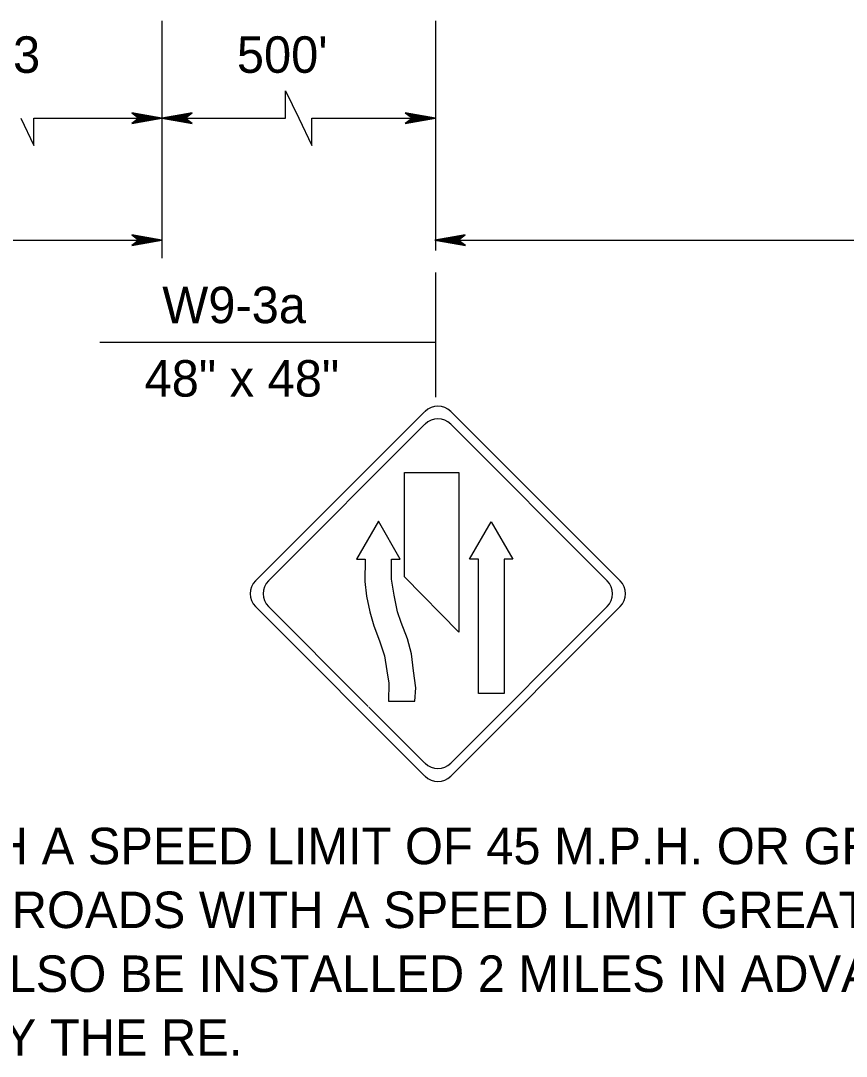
# Model space of a CAD drawing. Extents: x 499945 to 500993, y 499985 to 500645.
# Drawn here: x 500417.1 to 500507.6, y 500299.1 to 500412.7 of the extents above; entities that cross this region are included whole.
import ezdxf

# ---------------------------------------------------------------- set-up
doc = ezdxf.new("R2010")
doc.units = 0
for name, color, linetype in [('1', 7, 'Continuous'), ('24', 7, 'Continuous'), ('5', 7, 'Continuous'), ('56', 7, 'Continuous'), ('60', 7, 'Continuous')]:
    doc.layers.add(name, color=color, linetype=linetype)

msp = doc.modelspace()

# ---------------------------------------------------------------- linework, layer by layer
at = {"layer": '1'}
for p, q in [((500432.58, 500412.65), (500432.58, 500386.61)), ((500462.56, 500412.65), (500462.56, 500387.45)), ((500446.13, 500401.97), (500446.13, 500404.97)), ((500446.13, 500404.97), (500447.57, 500401.97)), ((500417.09, 500401.97), (500418.53, 500398.97)), ((500418.53, 500398.97), (500418.53, 500401.97)), ((500418.53, 500401.97), (500432.58, 500401.97)), ((500432.58, 500401.97), (500446.13, 500401.97)), ((500447.57, 500401.97), (500449.01, 500398.97)), ((500449.01, 500398.97), (500449.01, 500401.97)), ((500449.01, 500401.97), (500462.56, 500401.97)), ((500387.56, 500388.61), (500432.58, 500388.61)), ((500462.56, 500388.61), (500492.53, 500388.61)), ((500492.53, 500388.61), (500534.03, 500388.61)), ((500462.56, 500385.04), (500462.56, 500371.4)), ((500425.75, 500377.42), (500462.56, 500377.42))]:
    msp.add_line(p, q, dxfattribs=at)
at = {"layer": '24'}
for points in [[(500432.58, 500401.97), (500429.26, 500402.56), (500430.05, 500401.97), (500429.27, 500401.39), (500432.58, 500401.97), (500432.36, 500401.96), (500429.35, 500402.52), (500430.11, 500401.96), (500429.41, 500401.44), (500432.24, 500401.95), (500432.13, 500401.97), (500429.55, 500402.43), (500430.13, 500401.96), (500429.53, 500401.51), (500432.08, 500401.97), (500431.97, 500401.95), (500429.71, 500402.36), (500430.15, 500401.97), (500429.7, 500401.57), (500431.65, 500401.95), (500431.46, 500401.95), (500429.88, 500402.28), (500430.19, 500401.98), (500429.86, 500401.65), (500431.43, 500401.97), (500431.25, 500401.98), (500430.06, 500402.18), (500430.29, 500401.95), (500430.04, 500401.73), (500431.08, 500401.97), (500430.92, 500401.99), (500430.2, 500402.12), (500430.32, 500401.96), (500430.13, 500401.79), (500430.83, 500401.97), (500430.37, 500402.08), (500430.43, 500401.95), (500430.23, 500401.83), (500430.71, 500401.95), (500430.41, 500402.03), (500430.54, 500401.93), (500430.39, 500401.87), (500430.54, 500401.96), (500430.46, 500401.98)], [(500432.58, 500401.97), (500435.9, 500401.38), (500435.11, 500401.97), (500435.89, 500402.55), (500432.58, 500401.97), (500432.8, 500401.98), (500435.81, 500401.43), (500435.05, 500401.98), (500435.75, 500402.5), (500432.92, 500401.99), (500433.03, 500401.97), (500435.61, 500401.51), (500435.03, 500401.98), (500435.62, 500402.43), (500433.08, 500401.97), (500433.19, 500401.99), (500435.44, 500401.58), (500435.01, 500401.97), (500435.45, 500402.38), (500433.51, 500401.99), (500433.7, 500401.99), (500435.28, 500401.66), (500434.97, 500401.96), (500435.3, 500402.29), (500433.73, 500401.97), (500433.91, 500401.96), (500435.1, 500401.76), (500434.87, 500401.99), (500435.12, 500402.22), (500434.07, 500401.97), (500434.24, 500401.95), (500434.95, 500401.82), (500434.84, 500401.98), (500435.03, 500402.16), (500434.33, 500401.97), (500434.79, 500401.86), (500434.73, 500401.99), (500434.93, 500402.11), (500434.44, 500401.99), (500434.75, 500401.91), (500434.62, 500402.01), (500434.77, 500402.07), (500434.62, 500401.98), (500434.7, 500401.96)], [(500462.56, 500401.97), (500459.23, 500402.56), (500460.03, 500401.97), (500459.25, 500401.39), (500462.56, 500401.97), (500462.34, 500401.96), (500459.33, 500402.52), (500460.09, 500401.96), (500459.38, 500401.44), (500462.22, 500401.95), (500462.11, 500401.97), (500459.53, 500402.43), (500460.11, 500401.96), (500459.51, 500401.51), (500462.05, 500401.97), (500461.94, 500401.95), (500459.69, 500402.36), (500460.13, 500401.97), (500459.68, 500401.57), (500461.62, 500401.95), (500461.44, 500401.95), (500459.86, 500402.28), (500460.16, 500401.98), (500459.83, 500401.65), (500461.4, 500401.97), (500461.23, 500401.98), (500460.04, 500402.18), (500460.27, 500401.95), (500460.02, 500401.73), (500461.06, 500401.97), (500460.89, 500401.99), (500460.18, 500402.12), (500460.3, 500401.96), (500460.11, 500401.79), (500460.81, 500401.97), (500460.34, 500402.08), (500460.41, 500401.95), (500460.21, 500401.83), (500460.69, 500401.95), (500460.39, 500402.03), (500460.51, 500401.93), (500460.37, 500401.87), (500460.51, 500401.96), (500460.44, 500401.98)], [(500432.58, 500388.61), (500429.26, 500389.2), (500430.05, 500388.61), (500429.27, 500388.03), (500432.58, 500388.61), (500432.36, 500388.6), (500429.35, 500389.16), (500430.11, 500388.6), (500429.41, 500388.08), (500432.24, 500388.59), (500432.13, 500388.61), (500429.55, 500389.07), (500430.13, 500388.6), (500429.53, 500388.15), (500432.08, 500388.61), (500431.97, 500388.59), (500429.71, 500389), (500430.15, 500388.61), (500429.7, 500388.21), (500431.65, 500388.59), (500431.46, 500388.59), (500429.88, 500388.92), (500430.19, 500388.62), (500429.86, 500388.29), (500431.43, 500388.61), (500431.25, 500388.62), (500430.06, 500388.82), (500430.29, 500388.59), (500430.04, 500388.37), (500431.08, 500388.61), (500430.92, 500388.63), (500430.2, 500388.76), (500430.32, 500388.6), (500430.13, 500388.43), (500430.83, 500388.61), (500430.37, 500388.72), (500430.43, 500388.59), (500430.23, 500388.47), (500430.71, 500388.59), (500430.41, 500388.67), (500430.54, 500388.57), (500430.39, 500388.51), (500430.54, 500388.6), (500430.46, 500388.62)], [(500462.51, 500388.61), (500465.84, 500388.02), (500465.04, 500388.61), (500465.82, 500389.19), (500462.51, 500388.61), (500462.73, 500388.62), (500465.74, 500388.07), (500464.98, 500388.62), (500465.69, 500389.14), (500462.85, 500388.63), (500462.96, 500388.61), (500465.54, 500388.15), (500464.96, 500388.62), (500465.56, 500389.07), (500463.01, 500388.61), (500463.12, 500388.63), (500465.38, 500388.22), (500464.94, 500388.61), (500465.39, 500389.02), (500463.45, 500388.63), (500463.63, 500388.63), (500465.21, 500388.3), (500464.9, 500388.6), (500465.23, 500388.93), (500463.67, 500388.61), (500463.84, 500388.6), (500465.03, 500388.4), (500464.8, 500388.63), (500465.05, 500388.86), (500464.01, 500388.61), (500464.17, 500388.59), (500464.89, 500388.46), (500464.77, 500388.62), (500464.96, 500388.8), (500464.26, 500388.61), (500464.73, 500388.5), (500464.66, 500388.63), (500464.86, 500388.76), (500464.38, 500388.63), (500464.68, 500388.55), (500464.56, 500388.65), (500464.7, 500388.71), (500464.56, 500388.62), (500464.63, 500388.6)]]:
    msp.add_lwpolyline(points, dxfattribs=at)
at = {"layer": '56'}
for p, q in [((500442.84, 500351.26), (500461.41, 500369.83)), ((500464.24, 500369.83), (500482.81, 500351.26)), ((500444.25, 500351.26), (500461.41, 500368.42)), ((500464.24, 500368.42), (500481.4, 500351.26)), ((500442.84, 500348.43), (500461.41, 500329.86)), ((500444.25, 500348.43), (500454.57, 500338.11)), ((500464.24, 500331.27), (500481.4, 500348.43)), ((500464.24, 500329.86), (500482.81, 500348.43)), ((500454.57, 500338.11), (500455.2, 500337.49)), ((500455.27, 500337.42), (500461.41, 500331.27))]:
    msp.add_line(p, q, dxfattribs=at)
for centre, start, end in [((500462.83, 500368.42), 45, 135), ((500462.83, 500367), 45, 135), ((500444.25, 500349.85), 135, 225), ((500445.67, 500349.85), 135, 225), ((500479.98, 500349.85), 315, 45), ((500481.4, 500349.85), 315, 45), ((500462.83, 500332.69), 225, 315), ((500462.83, 500331.27), 225, 315)]:
    msp.add_arc(centre, 2, start, end, dxfattribs=at)
at = {"layer": '60'}
for p, q in [((500462.83, 500370.42), (500462.83, 500370.42)), ((500462.83, 500329.28), (500462.83, 500329.28))]:
    msp.add_line(p, q, dxfattribs=at)
for points in [[(500459.18, 500363.14), (500465.14, 500363.14), (500465.14, 500345.63), (500459.18, 500351.71)], [(500457.41, 500338.06), (500460.31, 500338.06), (500460.41, 500339.53), (500460.15, 500341.39), (500459.94, 500343.26), (500459.51, 500344.9), (500458.82, 500346.71), (500458.39, 500347.88), (500458.02, 500349.69), (500457.76, 500351.45), (500457.75, 500353.63), (500458.68, 500353.63), (500456.32, 500357.8), (500453.91, 500353.63), (500454.86, 500353.63), (500454.83, 500351.18), (500454.99, 500349.58), (500455.36, 500347.88), (500455.79, 500346.34), (500456.43, 500344.69), (500456.96, 500343.04), (500457.23, 500341.39), (500457.44, 500340.06)], [(500467.29, 500338.9), (500467.29, 500353.62), (500466.28, 500353.62), (500468.66, 500357.74), (500471.04, 500353.62), (500470.08, 500353.62), (500470.08, 500338.9)]]:
    msp.add_lwpolyline(points, close=True, dxfattribs=at)

# ---------------------------------------------------------------- texts
at = {"layer": '1'}
for s, p in [('L/3', (500411.79, 500406.94)), ("500'", (500440.79, 500406.94)), ('48" x 48"', (500430.67, 500371.45)), ('THIS SIGN SHALL BE INSTALLED FOR ROADS WITH A SPEED LIMIT OF 45 M.P.H. OR GREATER', (500285.05, 500320.2)), ('UNLESS OTHERWISE DIRECTED BY THE RE.  FOR ROADS WITH A SPEED LIMIT GREATER THAN ', (500285.05, 500313.2)), ('55 M.P.H.,  A "ROAD WORK 2 MILES" SIGN SHALL ALSO BE INSTALLED 2 MILES IN ADVANCE OF ', (500285.05, 500306.2)), ('LANE CLOSING UNLESS OTHERWISE DIRECTED BY THE RE.', (500285.05, 500299.2))]:
    msp.add_text(s, height=4, dxfattribs=at).set_placement(p)
at = {"layer": '5'}
msp.add_text('W9-3a', height=4, dxfattribs=at).set_placement((500432.61, 500379.5))

doc.saveas('drawing.dxf')
